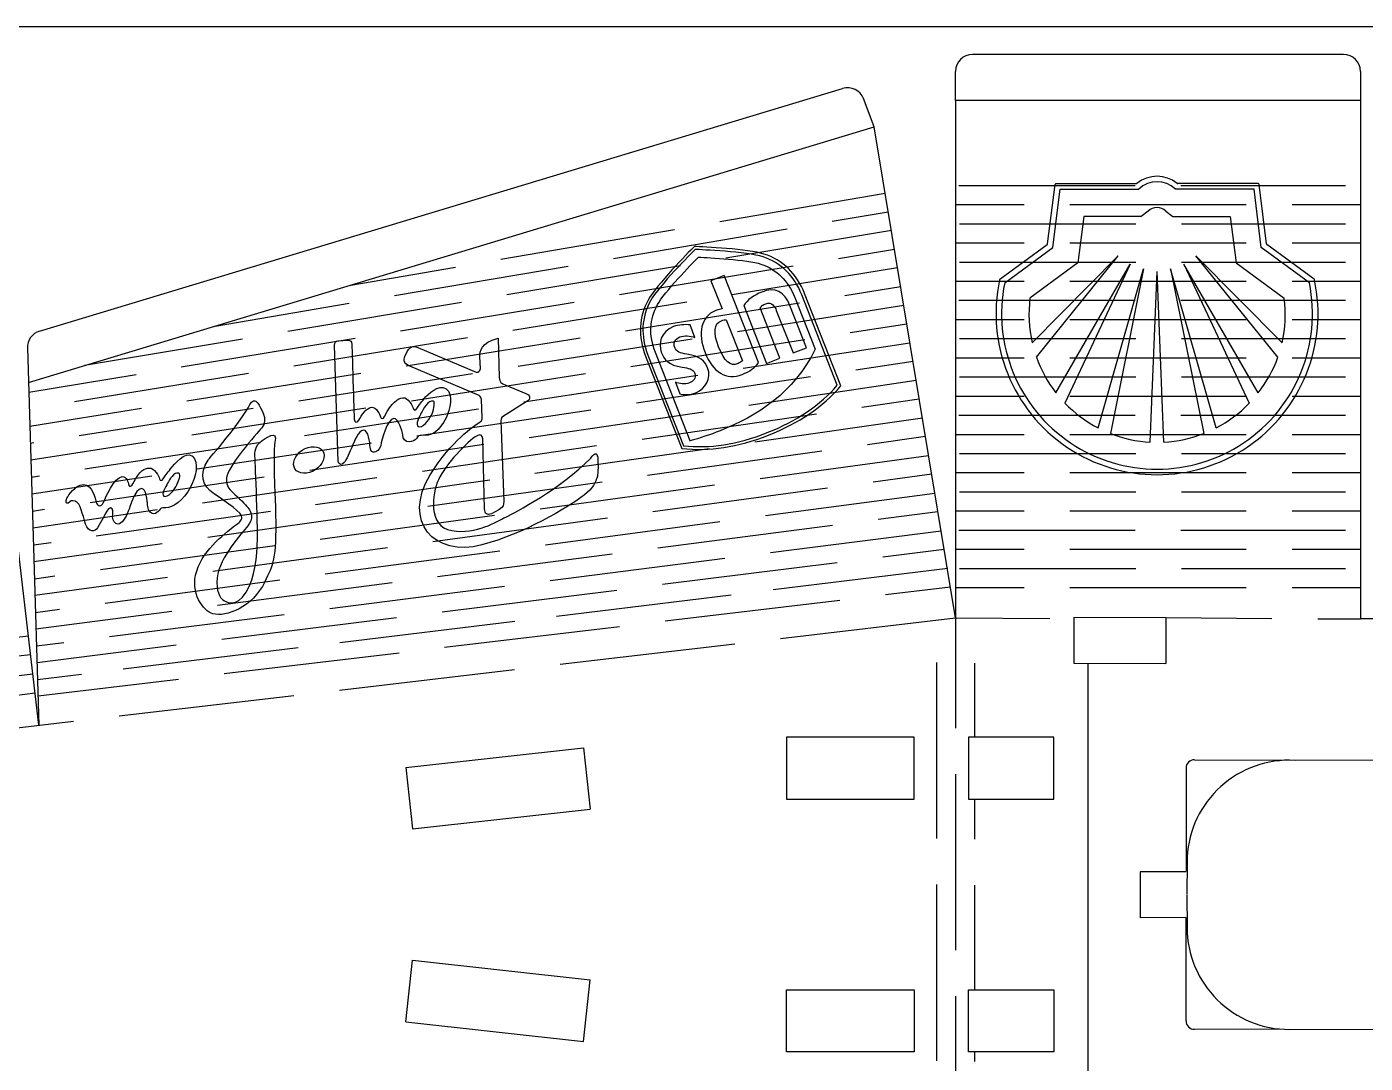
# Model space of a CAD drawing. Header units: centimetres. Extents: x 56783 to 57745, y 15612 to 15912.
# Drawn here: x 57041.4 to 57128.8, y 15844.2 to 15911.9 of the extents above; entities that cross this region are included whole.
import ezdxf

# ---------------------------------------------------------------- set-up
doc = ezdxf.new("R2010")
doc.units = ezdxf.units.CM
doc.header["$MEASUREMENT"] = 0
for name, color, linetype in [('Exterior', 7, 'Continuous'), ('Interior', 4, 'Continuous'), ('Kerf', 1, 'Continuous'), ('Lineas', 3, 'Continuous'), ('Publicidades', 6, 'Continuous')]:
    doc.layers.add(name, color=color, linetype=linetype)

msp = doc.modelspace()

# ---------------------------------------------------------------- linework, layer by layer
at = {"layer": 'Exterior'}
for p, q in [((57127.401, 15910.073), (57103.179, 15910.073)), ((57102.068, 15907.073), (57102.068, 15908.962)), ((57128.512, 15908.962), (57128.512, 15873.223)), ((57042.25, 15892.007), (57094.698, 15907.851)), ((57096.761, 15905.34), (57096.057, 15907.183)), ((57102.068, 15907.073), (57102.068, 15873.289)), ((57102.068, 15873.289), (57096.761, 15905.34)), ((57041.461, 15890.91), (57042.211, 15866.28)), ((57042.211, 15866.28), (57039.394, 15890.328)), ((57144.32, 15873.184), (57128.512, 15873.223))]:
    msp.add_line(p, q, dxfattribs=at)
msp.add_lwpolyline([(56783.2, 15611.875), (57283.2, 15611.875), (57283.2, 15911.875), (56783.2, 15911.875)], close=True, dxfattribs=at)
for centre, start, end in [((57103.179, 15908.962), 90, 180), ((57127.401, 15908.962), 0, 90), ((57095.019, 15906.787), 20.89694, 106.80873), ((57042.572, 15890.944), 106.80873, 181.74307)]:
    msp.add_arc(centre, 1.111, start, end, dxfattribs=at)
at = {"layer": 'Interior'}
for p, q in [((57109.802, 15873.329), (57109.795, 15870.329)), ((57109.802, 15873.329), (57115.802, 15873.314)), ((57115.802, 15873.314), (57115.795, 15870.314)), ((57109.795, 15870.329), (57115.795, 15870.314)), ((57099.362, 15865.505), (57091.028, 15865.505)), ((57091.028, 15865.505), (57091.028, 15861.45)), ((57099.362, 15861.45), (57099.362, 15865.505)), ((57108.479, 15865.505), (57102.924, 15865.505)), ((57102.924, 15865.505), (57102.924, 15861.45)), ((57108.479, 15861.45), (57108.479, 15865.505)), ((57066.167, 15863.53), (57077.763, 15864.816)), ((57077.763, 15864.816), (57078.207, 15860.807)), ((57066.167, 15863.53), (57066.612, 15859.521)), ((57066.612, 15859.521), (57078.207, 15860.807)), ((57091.028, 15861.45), (57099.362, 15861.45)), ((57102.924, 15861.45), (57108.479, 15861.45)), ((57066.167, 15846.928), (57066.612, 15850.937)), ((57066.612, 15850.937), (57078.207, 15849.651)), ((57077.763, 15845.642), (57078.207, 15849.651)), ((57091.028, 15849.008), (57099.362, 15849.008)), ((57091.028, 15844.953), (57091.028, 15849.008)), ((57099.362, 15849.008), (57099.362, 15844.953)), ((57102.924, 15849.008), (57108.479, 15849.008)), ((57102.924, 15844.953), (57102.924, 15849.008)), ((57108.479, 15849.008), (57108.479, 15844.953)), ((57066.167, 15846.928), (57077.763, 15845.642)), ((57099.362, 15844.953), (57091.028, 15844.953)), ((57108.479, 15844.953), (57102.924, 15844.953))]:
    msp.add_line(p, q, dxfattribs=at)
for points in [[(57161.8, 15856.717), (57161.803, 15859.928, 0.154967), (57160.461, 15863.902, 0.238146), (57159.122, 15864.583), (57134.053, 15864.649, 0.134984), (57133.201, 15864.417), (57133.112, 15864.365, -0.134984), (57131.691, 15863.978), (57123.874, 15863.998, 0.414214), (57117.19, 15857.349), (57117.184, 15855.229)], [(57117.184, 15855.189), (57117.191, 15853.068, 0.414214), (57123.877, 15846.422), (57131.694, 15846.445, -0.134984), (57133.116, 15846.059), (57133.204, 15846.007, 0.134984), (57134.057, 15845.775), (57159.126, 15845.85, 0.238146), (57160.465, 15846.531, 0.154967), (57161.805, 15850.506), (57161.801, 15853.717)]]:
    msp.add_lwpolyline(points, format="xyb", dxfattribs=at)
at = {"layer": 'Kerf'}
for p, q in [((57086.669, 15899.158), (57097.477, 15901.017)), ((57094.023, 15899.177), (57097.679, 15899.798)), ((57072.379, 15896.7), (57083.713, 15898.65)), ((57079.727, 15896.752), (57091.065, 15898.676)), ((57097.881, 15898.578), (57087.077, 15896.77)), ((57094.431, 15896.755), (57098.083, 15897.357)), ((57062.577, 15895.014), (57069.423, 15896.191)), ((57065.431, 15894.326), (57076.769, 15896.25)), ((57084.119, 15896.275), (57072.776, 15894.377)), ((57080.124, 15894.395), (57091.471, 15896.267)), ((57098.285, 15896.136), (57087.475, 15894.379)), ((57094.833, 15894.33), (57098.487, 15894.915)), ((57069.817, 15893.882), (57058.475, 15891.984)), ((57065.817, 15892.034), (57077.164, 15893.906)), ((57084.514, 15893.897), (57073.163, 15892.052)), ((57080.515, 15892.036), (57091.871, 15893.855)), ((57053.722, 15892.339), (57062.473, 15893.824)), ((57087.833, 15891.98), (57098.69, 15893.693)), ((57098.892, 15892.47), (57095.189, 15891.895)), ((57055.516, 15891.489), (57045.183, 15889.759)), ((57051.511, 15889.674), (57062.857, 15891.546)), ((57070.202, 15891.57), (57058.851, 15889.725)), ((57066.198, 15889.742), (57077.553, 15891.561)), ((57073.503, 15889.719), (57084.862, 15891.511)), ((57092.225, 15891.434), (57080.861, 15889.669)), ((57088.211, 15889.583), (57099.095, 15891.247)), ((57099.297, 15890.023), (57095.564, 15889.461)), ((57041.549, 15888.031), (57048.551, 15889.186)), ((57055.89, 15889.243), (57044.539, 15887.398)), ((57051.88, 15887.449), (57063.236, 15889.268)), ((57059.174, 15887.458), (57070.533, 15889.25)), ((57077.897, 15889.209), (57066.533, 15887.443)), ((57073.878, 15887.391), (57085.246, 15889.129)), ((57092.598, 15889.015), (57081.225, 15887.305)), ((57088.575, 15887.182), (57099.5, 15888.799)), ((57041.616, 15885.804), (57048.918, 15886.974)), ((57044.845, 15885.197), (57056.203, 15886.989)), ((57063.568, 15886.983), (57052.205, 15885.217)), ((57059.544, 15885.2), (57070.912, 15886.938)), ((57078.259, 15886.858), (57066.887, 15885.148)), ((57099.703, 15887.574), (57095.949, 15887.028)), ((57074.235, 15885.061), (57085.608, 15886.743)), ((57092.98, 15886.596), (57081.6, 15884.941)), ((57088.958, 15884.783), (57099.906, 15886.348)), ((57100.109, 15885.122), (57096.319, 15884.59)), ((57041.65, 15884.693), (57041.874, 15884.728)), ((57049.24, 15884.757), (57041.684, 15883.583)), ((57045.211, 15883.008), (57056.579, 15884.746)), ((57063.92, 15884.701), (57052.548, 15882.991)), ((57059.894, 15882.939), (57071.267, 15884.622)), ((57078.631, 15884.509), (57067.251, 15882.854)), ((57074.591, 15882.73), (57085.97, 15884.356)), ((57093.348, 15884.173), (57081.959, 15882.574)), ((57089.318, 15882.38), (57100.312, 15883.895)), ((57041.718, 15882.474), (57042.245, 15882.555)), ((57049.581, 15882.545), (57041.751, 15881.367)), ((57045.553, 15880.818), (57056.926, 15882.5)), ((57100.515, 15882.667), (57096.681, 15882.149)), ((57064.282, 15882.422), (57052.902, 15880.767)), ((57060.273, 15880.684), (57071.652, 15882.31)), ((57078.988, 15882.157), (57067.6, 15880.559)), ((57074.941, 15880.399), (57086.326, 15881.968)), ((57093.708, 15881.747), (57082.311, 15880.206)), ((57089.659, 15879.972), (57100.719, 15881.439)), ((57041.785, 15880.26), (57042.585, 15880.379)), ((57049.933, 15880.335), (57041.819, 15879.155)), ((57045.955, 15878.638), (57057.335, 15880.264)), ((57064.629, 15880.142), (57053.241, 15878.543)), ((57060.584, 15878.42), (57071.969, 15879.989)), ((57100.922, 15880.21), (57097.008, 15879.702)), ((57079.338, 15879.804), (57067.942, 15878.263)), ((57075.285, 15878.066), (57086.685, 15879.578)), ((57094.033, 15879.315), (57082.629, 15877.832)), ((57041.852, 15878.052), (57043.017, 15878.218)), ((57050.27, 15878.126), (57041.886, 15876.949)), ((57089.975, 15877.561), (57101.126, 15878.981)), ((57046.227, 15876.442), (57057.612, 15878.011)), ((57064.969, 15877.861), (57053.573, 15876.32)), ((57060.91, 15876.16), (57072.311, 15877.672)), ((57079.654, 15877.446), (57068.25, 15875.963)), ((57101.329, 15877.751), (57097.323, 15877.251)), ((57075.592, 15875.729), (57087, 15877.182)), ((57094.346, 15876.88), (57082.935, 15875.457)), ((57090.156, 15875.132), (57101.571, 15876.525)), ((57041.919, 15875.848), (57043.255, 15876.032)), ((57050.6, 15875.918), (57041.953, 15874.749)), ((57046.536, 15874.254), (57057.937, 15875.766)), ((57065.275, 15875.576), (57053.871, 15874.094)), ((57061.208, 15873.897), (57072.616, 15875.35)), ((57079.958, 15875.086), (57068.546, 15873.663)), ((57076.01, 15873.406), (57087.426, 15874.799)), ((57101.737, 15875.289), (57097.502, 15874.783)), ((57041.986, 15873.65), (57043.562, 15873.859)), ((57094.523, 15874.428), (57083.104, 15873.066)), ((57050.896, 15873.707), (57042.02, 15872.553)), ((57046.824, 15872.065), (57058.232, 15873.518)), ((57065.569, 15873.292), (57054.158, 15871.869)), ((57061.865, 15871.68), (57073.281, 15873.073)), ((57080.125, 15872.71), (57068.706, 15871.348)), ((57042.053, 15871.458), (57043.848, 15871.686)), ((57051.181, 15871.498), (57042.086, 15870.364)), ((57047.72, 15869.954), (57059.135, 15871.347)), ((57065.727, 15870.992), (57054.308, 15869.63)), ((57042.12, 15869.271), (57044.99, 15869.621)), ((57051.329, 15869.275), (57042.153, 15868.18))]:
    msp.add_line(p, q, dxfattribs=at)
for points in [[(57102.29, 15901.517), (57113.79, 15901.517)], [(57116.79, 15901.517), (57127.528, 15901.517)], [(57102.068, 15900.267), (57106.541, 15900.267)], [(57109.54, 15900.267), (57121.041, 15900.267)], [(57124.041, 15900.267), (57128.512, 15900.267)], [(57102.332, 15899.017), (57113.832, 15899.017)], [(57116.832, 15899.017), (57127.528, 15899.017)], [(57102.068, 15897.768), (57106.541, 15897.768)], [(57109.54, 15897.768), (57121.041, 15897.768)], [(57124.041, 15897.768), (57128.512, 15897.768)], [(57102.332, 15896.518), (57113.832, 15896.518)], [(57116.832, 15896.518), (57127.528, 15896.518)], [(57102.068, 15895.268), (57106.541, 15895.268)], [(57109.54, 15895.268), (57121.041, 15895.268)], [(57124.041, 15895.268), (57128.512, 15895.268)], [(57102.29, 15894.018), (57113.79, 15894.018)], [(57116.79, 15894.018), (57127.528, 15894.018)], [(57102.068, 15892.768), (57106.541, 15892.768)], [(57109.54, 15892.768), (57121.041, 15892.768)], [(57124.041, 15892.768), (57128.512, 15892.768)], [(57102.332, 15891.518), (57113.832, 15891.518)], [(57116.832, 15891.518), (57127.528, 15891.518)], [(57102.068, 15890.268), (57106.541, 15890.268)], [(57109.54, 15890.268), (57121.041, 15890.268)], [(57124.041, 15890.268), (57128.512, 15890.268)], [(57102.332, 15889.018), (57113.832, 15889.018)], [(57116.832, 15889.018), (57127.528, 15889.018)], [(57102.068, 15887.768), (57106.541, 15887.768)], [(57109.54, 15887.768), (57121.041, 15887.768)], [(57124.041, 15887.768), (57128.512, 15887.768)], [(57102.29, 15886.519), (57113.79, 15886.519)], [(57116.79, 15886.519), (57127.528, 15886.519)], [(57102.068, 15885.269), (57106.541, 15885.269)], [(57109.54, 15885.269), (57121.041, 15885.269)], [(57124.041, 15885.269), (57128.512, 15885.269)], [(57102.332, 15884.019), (57113.832, 15884.019)], [(57116.832, 15884.019), (57127.528, 15884.019)], [(57102.068, 15882.769), (57106.541, 15882.769)], [(57109.54, 15882.769), (57121.041, 15882.769)], [(57124.041, 15882.769), (57128.512, 15882.769)], [(57102.332, 15881.519), (57113.832, 15881.519)], [(57116.832, 15881.519), (57127.528, 15881.519)], [(57102.068, 15880.269), (57106.541, 15880.269)], [(57109.54, 15880.269), (57121.041, 15880.269)], [(57124.041, 15880.269), (57128.512, 15880.269)], [(57102.29, 15879.019), (57113.79, 15879.019)], [(57116.79, 15879.019), (57127.528, 15879.019)], [(57102.068, 15877.769), (57106.541, 15877.769)], [(57109.54, 15877.769), (57121.041, 15877.769)], [(57124.041, 15877.769), (57128.512, 15877.769)], [(57102.332, 15876.52), (57113.832, 15876.52)], [(57116.832, 15876.52), (57127.528, 15876.52)], [(57102.068, 15875.27), (57106.541, 15875.27)], [(57109.54, 15875.27), (57121.041, 15875.27)], [(57124.041, 15875.27), (57128.512, 15875.27)], [(57090.646, 15871.952), (57102.068, 15873.289)], [(57102.068, 15873.289), (57102.068, 15866.087)], [(57102.068, 15873.289), (57108.222, 15873.238)], [(57115.802, 15873.314), (57122.722, 15873.238)], [(57125.722, 15873.23), (57128.512, 15873.223)], [(57032.568, 15871.064), (57041.527, 15872.113)], [(57076.245, 15870.265), (57087.667, 15871.603)], [(57040.054, 15870.715), (57041.669, 15870.904)], [(57100.818, 15870.379), (57100.818, 15858.879)], [(57103.318, 15870.337), (57103.318, 15865.505)], [(57033.318, 15868.635), (57041.818, 15869.631)], [(57061.843, 15868.579), (57073.265, 15869.916)], [(57040.623, 15868.232), (57041.964, 15868.389)], [(57047.441, 15866.892), (57058.863, 15868.23)], [(57033.04, 15865.206), (57044.462, 15866.543)], [(57102.068, 15863.087), (57102.068, 15851.587)], [(57103.318, 15861.45), (57103.318, 15858.837)], [(57100.818, 15855.879), (57100.818, 15844.379)], [(57103.318, 15855.837), (57103.318, 15849.008)], [(57102.068, 15848.587), (57102.068, 15837.087)], [(57103.318, 15844.953), (57103.318, 15844.337)]]:
    msp.add_lwpolyline(points, dxfattribs=at)
at = {"layer": 'Lineas'}
for p, q in [((57128.512, 15907.073), (57102.068, 15907.073)), ((57041.53, 15888.656), (57096.761, 15905.34)), ((57110.723, 15840.049), (57110.723, 15870.327)), ((57117.119, 15863.473), (57117.119, 15856.727)), ((57117.677, 15864.028), (57124.246, 15863.997)), ((57117.116, 15856.721), (57114.116, 15856.718)), ((57114.116, 15856.718), (57114.116, 15853.718)), ((57117.118, 15853.721), (57114.116, 15853.718)), ((57117.119, 15846.986), (57117.119, 15853.732)), ((57117.677, 15846.43), (57123.181, 15846.456))]:
    msp.add_line(p, q, dxfattribs=at)
for centre, start, end in [((57117.675, 15863.473), 89.72893, 180), ((57117.675, 15846.986), 180, 270.27107)]:
    msp.add_arc(centre, 0.556, start, end, dxfattribs=at)
at = {"layer": 'Publicidades'}
for p, q in [((57108.083, 15897.697), (57108.566, 15901.588)), ((57108.421, 15897.471), (57108.893, 15901.278)), ((57108.626, 15901.641), (57113.875, 15901.641)), ((57108.893, 15901.278), (57114.033, 15901.278)), ((57121.562, 15901.278), (57116.422, 15901.278)), ((57121.83, 15901.641), (57116.58, 15901.641)), ((57122.034, 15897.471), (57121.562, 15901.278)), ((57122.372, 15897.697), (57121.89, 15901.588)), ((57110.448, 15899.501), (57110.058, 15896.471)), ((57114.2, 15899.501), (57110.448, 15899.501)), ((57114.657, 15899.844), (57114.2, 15899.501)), ((57115.798, 15899.844), (57116.255, 15899.501)), ((57116.255, 15899.501), (57120.007, 15899.501)), ((57120.007, 15899.501), (57120.397, 15896.471)), ((57104.97, 15895.389), (57108.059, 15897.655)), ((57105.278, 15895.165), (57108.421, 15897.471)), ((57125.177, 15895.165), (57122.034, 15897.471)), ((57125.485, 15895.389), (57122.396, 15897.655)), ((57110.058, 15896.471), (57106.927, 15894.163)), ((57112.699, 15896.917), (57107.075, 15891.244)), ((57107.348, 15890.311), (57112.699, 15896.917)), ((57117.756, 15896.917), (57123.388, 15891.236)), ((57123.114, 15890.302), (57117.756, 15896.917)), ((57120.397, 15896.471), (57123.539, 15894.154)), ((57108.623, 15887.986), (57113.477, 15896.388)), ((57113.477, 15896.388), (57109.21, 15887.309)), ((57111.379, 15885.691), (57114.339, 15896.066)), ((57114.339, 15896.066), (57112.178, 15885.328)), ((57114.783, 15884.763), (57115.228, 15895.91)), ((57115.672, 15884.762), (57115.227, 15895.91)), ((57119.078, 15885.686), (57116.116, 15896.066)), ((57116.116, 15896.066), (57118.278, 15885.324)), ((57121.837, 15887.978), (57116.978, 15896.388)), ((57116.978, 15896.388), (57121.249, 15887.301))]:
    msp.add_line(p, q, dxfattribs=at)
for centre, radius, start, end in [((57115.228, 15900.012), 2.104, 51.32664, 128.67336), ((57115.228, 15900.012), 1.741, 46.66624, 133.33376), ((57108.626, 15901.58), 0.0605, 90, 172.92988), ((57113.875, 15901.701), 0.0605, 270, 308.67336), ((57116.58, 15901.701), 0.0605, 231.32664, 270), ((57121.83, 15901.58), 0.0605, 7.07012, 90), ((57115.244, 15899.25), 0.835, 91.11326, 134.60832), ((57115.211, 15899.25), 0.835, 45.39168, 88.88674), ((57108.023, 15897.704), 0.0605, 306.26411, 352.92988), ((57122.432, 15897.704), 0.0605, 187.07012, 233.73589), ((57115.228, 15893.149), 10.515, 167.90022, 12.09978), ((57105.006, 15895.341), 0.0605, 126.26411, 167.90022), ((57115.228, 15893.149), 10.152, 168.5453, 11.4547), ((57125.45, 15895.341), 0.0605, 12.09978, 53.73589), ((57115.233, 15893.121), 8.371, 172.85323, 192.95896), ((57115.233, 15893.121), 8.371, 346.98014, 7.08742), ((57115.233, 15893.121), 8.371, 199.61751, 217.84357), ((57115.233, 15893.121), 8.371, 322.08867, 340.31651), ((57115.233, 15893.121), 8.371, 223.98186, 242.58545), ((57115.233, 15893.121), 8.371, 297.3434, 315.94794), ((57115.233, 15893.121), 8.371, 248.59609, 266.91719), ((57115.233, 15893.121), 8.371, 273.01035, 291.33172)]:
    msp.add_arc(centre, radius, start, end, dxfattribs=at)
for points, knots in [([(57085.012, 15897.53), (57085.626, 15897.509), (57088.509, 15897.38), (57089.56, 15897.04), (57090.777, 15896.65), (57091.702, 15895.753), (57092.209, 15894.462), (57092.209, 15894.462), (57094.577, 15888.432), (57094.577, 15888.432), (57093.413, 15887.059), (57091.861, 15886.007), (57089.847, 15885.216), (57087.832, 15884.425), (57085.98, 15884.14), (57084.192, 15884.355), (57084.192, 15884.355), (57081.83, 15890.37), (57081.83, 15890.37), (57081.323, 15891.661), (57081.377, 15892.942), (57082.018, 15894.062), (57082.551, 15895.041), (57084.576, 15897.097), (57085.012, 15897.53), (57085.012, 15897.53), (57085.012, 15897.53), (57085.012, 15897.53)], [0, 0, 0, 0, 0.111111, 0.111111, 0.111111, 0.222222, 0.222222, 0.222222, 0.333333, 0.333333, 0.333333, 0.444444, 0.444444, 0.444444, 0.555556, 0.555556, 0.555556, 0.666667, 0.666667, 0.666667, 0.777778, 0.777778, 0.777778, 0.888889, 0.888889, 0.888889, 1, 1, 1, 1]), ([(57089.502, 15896.853), (57090.665, 15896.475), (57091.54, 15895.623), (57092.03, 15894.375), (57092.03, 15894.375), (57094.348, 15888.473), (57094.348, 15888.473), (57093.247, 15887.19), (57091.709, 15886.144), (57089.766, 15885.381), (57087.822, 15884.617), (57085.989, 15884.323), (57084.304, 15884.529), (57084.304, 15884.529), (57081.981, 15890.445), (57081.981, 15890.445), (57081.491, 15891.694), (57081.552, 15892.913), (57082.148, 15893.982), (57082.694, 15894.966), (57084.822, 15897.095), (57085.07, 15897.34), (57085.423, 15897.315), (57088.431, 15897.203), (57089.502, 15896.853), (57089.502, 15896.853), (57089.502, 15896.853), (57089.502, 15896.853)], [0, 0, 0, 0, 0.111111, 0.111111, 0.111111, 0.222222, 0.222222, 0.222222, 0.333333, 0.333333, 0.333333, 0.444444, 0.444444, 0.444444, 0.555556, 0.555556, 0.555556, 0.666667, 0.666667, 0.666667, 0.777778, 0.777778, 0.777778, 0.888889, 0.888889, 0.888889, 1, 1, 1, 1]), ([(57084.722, 15884.841), (57085.368, 15885.029), (57086.023, 15885.237), (57086.69, 15885.499), (57089.116, 15886.452), (57091.52, 15888.002), (57092.902, 15890.82), (57092.902, 15890.82), (57091.576, 15894.197), (57091.576, 15894.197), (57091.142, 15895.303), (57090.374, 15896.05), (57089.357, 15896.387), (57088.459, 15896.673), (57085.986, 15896.799), (57085.285, 15896.835), (57084.803, 15896.351), (57083.071, 15894.59), (57082.605, 15893.736), (57082.075, 15892.791), (57082.029, 15891.741), (57082.469, 15890.62), (57082.469, 15890.62), (57084.736, 15884.846), (57084.736, 15884.846), (57084.736, 15884.846), (57084.722, 15884.841), (57084.722, 15884.841)], [0, 0, 0, 0, 0.111111, 0.111111, 0.111111, 0.222222, 0.222222, 0.222222, 0.333333, 0.333333, 0.333333, 0.444444, 0.444444, 0.444444, 0.555556, 0.555556, 0.555556, 0.666667, 0.666667, 0.666667, 0.777778, 0.777778, 0.777778, 0.888889, 0.888889, 0.888889, 1, 1, 1, 1]), ([(57086.084, 15895.298), (57086.084, 15895.298), (57086.964, 15895.644), (57086.964, 15895.644), (57086.964, 15895.644), (57089.198, 15889.955), (57089.198, 15889.955), (57088.964, 15889.634), (57088.625, 15889.37), (57088.143, 15889.181), (57087.093, 15888.768), (57086.214, 15889.34), (57085.718, 15890.603), (57085.216, 15891.879), (57085.43, 15892.962), (57086.409, 15893.346), (57086.593, 15893.419), (57086.732, 15893.441), (57086.823, 15893.46), (57086.823, 15893.46), (57086.084, 15895.298), (57086.084, 15895.298)], [0, 0, 0, 0, 0.142857, 0.142857, 0.142857, 0.285714, 0.285714, 0.285714, 0.428571, 0.428571, 0.428571, 0.571429, 0.571429, 0.571429, 0.714286, 0.714286, 0.714286, 0.857143, 0.857143, 0.857143, 1, 1, 1, 1]), ([(57091.256, 15893.678), (57091.256, 15893.678), (57092.337, 15890.926), (57092.337, 15890.926), (57092.337, 15890.926), (57091.457, 15890.58), (57091.457, 15890.58), (57091.457, 15890.58), (57090.366, 15893.361), (57090.366, 15893.361), (57090.271, 15893.602), (57090.069, 15893.949), (57089.672, 15893.793), (57089.502, 15893.726), (57089.377, 15893.628), (57089.305, 15893.518), (57089.305, 15893.518), (57090.592, 15890.241), (57090.592, 15890.241), (57090.592, 15890.241), (57089.727, 15889.901), (57089.727, 15889.901), (57089.727, 15889.901), (57088.239, 15893.689), (57088.239, 15893.689), (57088.491, 15894.049), (57088.88, 15894.35), (57089.419, 15894.561), (57090.285, 15894.901), (57090.894, 15894.6), (57091.256, 15893.678), (57091.256, 15893.678), (57091.256, 15893.678), (57091.256, 15893.678)], [0, 0, 0, 0, 0.090909, 0.090909, 0.090909, 0.181818, 0.181818, 0.181818, 0.272727, 0.272727, 0.272727, 0.363636, 0.363636, 0.363636, 0.454545, 0.454545, 0.454545, 0.545455, 0.545455, 0.545455, 0.636364, 0.636364, 0.636364, 0.727273, 0.727273, 0.727273, 0.818182, 0.818182, 0.818182, 0.909091, 0.909091, 0.909091, 1, 1, 1, 1]), ([(57085.881, 15889.602), (57086.16, 15888.893), (57085.726, 15888.248), (57085.149, 15888.005), (57084.673, 15887.802), (57084.274, 15887.858), (57084.073, 15887.91), (57084.073, 15887.91), (57083.773, 15888.676), (57083.773, 15888.676), (57084.029, 15888.564), (57084.394, 15888.511), (57084.692, 15888.628), (57084.933, 15888.723), (57085.158, 15888.942), (57085.041, 15889.24), (57084.933, 15889.558), (57084.613, 15889.579), (57084.223, 15889.655), (57083.332, 15889.797), (57083.04, 15890.124), (57082.854, 15890.641), (57082.651, 15891.199), (57082.794, 15891.96), (57083.66, 15892.3), (57084, 15892.433), (57084.385, 15892.454), (57084.73, 15892.409), (57084.73, 15892.409), (57085.048, 15891.6), (57085.048, 15891.6), (57084.743, 15891.71), (57084.355, 15891.738), (57084.071, 15891.626), (57083.745, 15891.498), (57083.619, 15891.236), (57083.736, 15890.938), (57083.842, 15890.668), (57084.059, 15890.573), (57084.531, 15890.497), (57085.422, 15890.355), (57085.683, 15890.065), (57085.881, 15889.602), (57085.881, 15889.602), (57085.881, 15889.602), (57085.881, 15889.602)], [0, 0, 0, 0, 0.066667, 0.066667, 0.066667, 0.133333, 0.133333, 0.133333, 0.2, 0.2, 0.2, 0.266667, 0.266667, 0.266667, 0.333333, 0.333333, 0.333333, 0.4, 0.4, 0.4, 0.466667, 0.466667, 0.466667, 0.533333, 0.533333, 0.533333, 0.6, 0.6, 0.6, 0.666667, 0.666667, 0.666667, 0.733333, 0.733333, 0.733333, 0.8, 0.8, 0.8, 0.866667, 0.866667, 0.866667, 0.933333, 0.933333, 0.933333, 1, 1, 1, 1]), ([(57087.087, 15892.745), (57087.019, 15892.751), (57086.895, 15892.735), (57086.781, 15892.69), (57086.285, 15892.495), (57086.227, 15891.932), (57086.6, 15890.982), (57086.985, 15890.003), (57087.354, 15889.689), (57087.864, 15889.89), (57087.978, 15889.935), (57088.094, 15890.013), (57088.154, 15890.069), (57088.154, 15890.069), (57087.087, 15892.745), (57087.087, 15892.745)], [0, 0, 0, 0, 0.2, 0.2, 0.2, 0.4, 0.4, 0.4, 0.6, 0.6, 0.6, 0.8, 0.8, 0.8, 1, 1, 1, 1]), ([(57062.146, 15883.423), (57062.278, 15883.601), (57062.523, 15884.137), (57062.66, 15884.464), (57062.796, 15884.792), (57063.08, 15885.531), (57063.4, 15885.547), (57063.738, 15885.564), (57063.823, 15884.728), (57063.838, 15884.424), (57063.853, 15884.119), (57064.038, 15884.082), (57064.129, 15884.102), (57064.219, 15884.122), (57064.474, 15884.226), (57064.534, 15884.55), (57064.594, 15884.874), (57064.937, 15886.28), (57065.394, 15886.303), (57065.683, 15886.318), (57065.938, 15885.49), (57065.966, 15885.232), (57065.994, 15884.974), (57066.127, 15884.767), (57066.386, 15884.779), (57066.569, 15884.789), (57066.793, 15884.891), (57066.879, 15885.003), (57066.965, 15885.114), (57066.972, 15885.282), (57067.465, 15885.2), (57067.907, 15885.206), (57068.322, 15885.456), (57068.797, 15886.35), (57069.083, 15886.889), (57069.288, 15887.875), (57068.795, 15888.244), (57068.335, 15888.587), (57067.59, 15887.894), (57067.375, 15887.608), (57067.16, 15887.323), (57066.972, 15887.115), (57066.888, 15886.958), (57066.805, 15886.801), (57066.712, 15886.812), (57066.659, 15886.962), (57066.606, 15887.112), (57066.317, 15887.693), (57065.983, 15887.661), (57065.648, 15887.629), (57065.235, 15887.349), (57064.776, 15886.44), (57064.694, 15886.253), (57064.556, 15886.261), (57064.518, 15886.412), (57064.479, 15886.563), (57064.257, 15887.056), (57063.921, 15887.039), (57063.601, 15887.024), (57063.271, 15886.498), (57063.108, 15886.19), (57062.997, 15885.978), (57062.809, 15886.068), (57062.799, 15886.266), (57062.789, 15886.464), (57062.648, 15891.145), (57062.648, 15891.145), (57062.638, 15891.359), (57062.551, 15891.415), (57062.399, 15891.408), (57062.399, 15891.408), (57061.736, 15891.375), (57061.736, 15891.375), (57061.614, 15891.369), (57061.513, 15891.257), (57061.521, 15891.089), (57061.521, 15891.089), (57061.761, 15883.503), (57061.761, 15883.503), (57061.77, 15883.32), (57061.982, 15883.201), (57062.146, 15883.423)], [0, 0, 0, 0, 0.037037, 0.037037, 0.037037, 0.074074, 0.074074, 0.074074, 0.111111, 0.111111, 0.111111, 0.148148, 0.148148, 0.148148, 0.185185, 0.185185, 0.185185, 0.222222, 0.222222, 0.222222, 0.259259, 0.259259, 0.259259, 0.296296, 0.296296, 0.296296, 0.333333, 0.333333, 0.333333, 0.37037, 0.37037, 0.37037, 0.407407, 0.407407, 0.407407, 0.444444, 0.444444, 0.444444, 0.481481, 0.481481, 0.481481, 0.518519, 0.518519, 0.518519, 0.555556, 0.555556, 0.555556, 0.592593, 0.592593, 0.592593, 0.62963, 0.62963, 0.62963, 0.666667, 0.666667, 0.666667, 0.703704, 0.703704, 0.703704, 0.740741, 0.740741, 0.740741, 0.777778, 0.777778, 0.777778, 0.814815, 0.814815, 0.814815, 0.851852, 0.851852, 0.851852, 0.888889, 0.888889, 0.888889, 0.925926, 0.925926, 0.925926, 0.962963, 0.962963, 0.962963, 1, 1, 1, 1]), ([(57066.434, 15889.73), (57066.434, 15889.73), (57070.95, 15887.796), (57070.95, 15887.796), (57071.049, 15887.751), (57071.105, 15887.625), (57071.108, 15887.541), (57071.108, 15887.541), (57071.155, 15886.352), (57071.155, 15886.352), (57071.157, 15886.269), (57071.145, 15886.182), (57071.039, 15886.098), (57070.583, 15885.774), (57069.164, 15884.893), (57067.765, 15882.618), (57065.903, 15879.588), (57068.033, 15877.225), (57071.138, 15878.051), (57073.896, 15878.785), (57076.658, 15880.436), (57077.848, 15881.317), (57078.909, 15882.103), (57078.713, 15882.979), (57078.704, 15883.773), (57078.626, 15884.105), (57078.506, 15884.068), (57078.248, 15883.72), (57076.301, 15881.729), (57073.264, 15880.143), (57072.697, 15879.87), (57072.13, 15879.597), (57070.8, 15878.707), (57069.167, 15878.992), (57067.598, 15879.266), (57067.871, 15881.394), (57068.3, 15882.309), (57068.769, 15883.309), (57070.177, 15884.8), (57070.829, 15885.183), (57071.078, 15885.329), (57071.18, 15885.201), (57071.19, 15884.987), (57071.19, 15884.987), (57071.312, 15880.397), (57071.312, 15880.397), (57071.327, 15880.092), (57071.471, 15879.961), (57071.77, 15880.083), (57071.77, 15880.083), (57072.245, 15880.351), (57072.245, 15880.351), (57072.571, 15880.566), (57072.552, 15880.641), (57072.57, 15880.887), (57072.57, 15880.887), (57072.381, 15886.177), (57072.381, 15886.177), (57072.378, 15886.291), (57072.427, 15886.385), (57072.488, 15886.415), (57072.488, 15886.415), (57074.034, 15887.389), (57074.034, 15887.389), (57074.39, 15887.59), (57074.285, 15887.86), (57074.006, 15887.937), (57074.006, 15887.937), (57072.696, 15888.483), (57072.696, 15888.483), (57072.386, 15888.59), (57072.29, 15888.677), (57072.274, 15888.981), (57072.274, 15888.981), (57072.193, 15891.543), (57072.193, 15891.543), (57071.062, 15891.258), (57071.013, 15890.705), (57071.001, 15890.338), (57071.001, 15890.338), (57071.039, 15889.561), (57071.039, 15889.561), (57071.018, 15889.377), (57070.914, 15889.311), (57070.76, 15889.333), (57070.76, 15889.333), (57066.954, 15890.946), (57066.954, 15890.946), (57066.611, 15891.082), (57066.431, 15891.012), (57066.209, 15890.573), (57065.987, 15890.135), (57065.967, 15889.92), (57066.434, 15889.73), (57066.434, 15889.73), (57066.434, 15889.73), (57066.434, 15889.73)], [0, 0, 0, 0, 0.03125, 0.03125, 0.03125, 0.0625, 0.0625, 0.0625, 0.09375, 0.09375, 0.09375, 0.125, 0.125, 0.125, 0.15625, 0.15625, 0.15625, 0.1875, 0.1875, 0.1875, 0.21875, 0.21875, 0.21875, 0.25, 0.25, 0.25, 0.28125, 0.28125, 0.28125, 0.3125, 0.3125, 0.3125, 0.34375, 0.34375, 0.34375, 0.375, 0.375, 0.375, 0.40625, 0.40625, 0.40625, 0.4375, 0.4375, 0.4375, 0.46875, 0.46875, 0.46875, 0.5, 0.5, 0.5, 0.53125, 0.53125, 0.53125, 0.5625, 0.5625, 0.5625, 0.59375, 0.59375, 0.59375, 0.625, 0.625, 0.625, 0.65625, 0.65625, 0.65625, 0.6875, 0.6875, 0.6875, 0.71875, 0.71875, 0.71875, 0.75, 0.75, 0.75, 0.78125, 0.78125, 0.78125, 0.8125, 0.8125, 0.8125, 0.84375, 0.84375, 0.84375, 0.875, 0.875, 0.875, 0.90625, 0.90625, 0.90625, 0.9375, 0.9375, 0.9375, 0.96875, 0.96875, 0.96875, 1, 1, 1, 1]), ([(57053.594, 15881.423), (57053.594, 15881.423), (57054.936, 15880.543), (57055.323, 15880.134), (57055.583, 15879.86), (57055.424, 15879.635), (57055.278, 15879.506), (57054.394, 15878.851), (57053.009, 15877.835), (57052.518, 15876.345), (57052.045, 15874.908), (57052.954, 15873.725), (57053.573, 15873.557), (57054.422, 15873.327), (57056.165, 15873.961), (57056.967, 15875.65), (57057.486, 15876.744), (57057.734, 15877.108), (57057.666, 15880.007), (57057.654, 15880.556), (57057.638, 15881.181), (57057.604, 15881.867), (57057.57, 15882.552), (57057.554, 15884.415), (57057.613, 15884.769), (57057.861, 15885.606), (57057.017, 15885.075), (57056.637, 15884.736), (57056.257, 15884.396), (57056.311, 15883.918), (57056.322, 15883.712), (57056.335, 15883.453), (57056.546, 15878.882), (57056.46, 15877.854), (57056.406, 15877.215), (57056.367, 15876.032), (57055.748, 15874.978), (57055.128, 15873.924), (57054.422, 15874.302), (57054.231, 15874.46), (57054.04, 15874.618), (57053.76, 15875.032), (57053.854, 15875.907), (57054, 15877.266), (57055.481, 15878.814), (57055.854, 15879.29), (57056.228, 15879.767), (57056.116, 15880.159), (57055.872, 15880.467), (57055.698, 15880.687), (57055.275, 15881.109), (57054.843, 15881.5), (57054.411, 15881.891), (57054.439, 15882.259), (57054.486, 15882.536), (57054.659, 15883.369), (57056.772, 15885.704), (57056.772, 15885.704), (57057.22, 15886.231), (57056.691, 15887.029), (57056.51, 15887.295), (57056.329, 15887.561), (57056.12, 15887.459), (57055.994, 15887.223), (57055.497, 15886.176), (57053.258, 15883.59), (57053.258, 15883.59), (57052.615, 15882.688), (57052.946, 15881.864), (57053.594, 15881.423)], [0, 0, 0, 0, 0.043478, 0.043478, 0.043478, 0.086957, 0.086957, 0.086957, 0.130435, 0.130435, 0.130435, 0.173913, 0.173913, 0.173913, 0.217391, 0.217391, 0.217391, 0.26087, 0.26087, 0.26087, 0.304348, 0.304348, 0.304348, 0.347826, 0.347826, 0.347826, 0.391304, 0.391304, 0.391304, 0.434783, 0.434783, 0.434783, 0.478261, 0.478261, 0.478261, 0.521739, 0.521739, 0.521739, 0.565217, 0.565217, 0.565217, 0.608696, 0.608696, 0.608696, 0.652174, 0.652174, 0.652174, 0.695652, 0.695652, 0.695652, 0.73913, 0.73913, 0.73913, 0.782609, 0.782609, 0.782609, 0.826087, 0.826087, 0.826087, 0.869565, 0.869565, 0.869565, 0.913043, 0.913043, 0.913043, 0.956522, 0.956522, 0.956522, 1, 1, 1, 1]), ([(57067.178, 15886.667), (57067.303, 15886.902), (57067.639, 15887.53), (57067.964, 15887.439), (57068.136, 15887.356), (57067.943, 15886.735), (57067.842, 15886.517), (57067.69, 15886.188), (57067.224, 15885.654), (57066.993, 15885.772), (57066.774, 15885.883), (57067.052, 15886.431), (57067.178, 15886.667)], [0, 0, 0, 0, 0.25, 0.25, 0.25, 0.5, 0.5, 0.5, 0.75, 0.75, 0.75, 1, 1, 1, 1]), ([(57060.259, 15882.949), (57060.761, 15883.273), (57060.972, 15883.843), (57060.751, 15884.185), (57060.53, 15884.528), (57059.913, 15884.556), (57059.411, 15884.232), (57058.909, 15883.908), (57058.712, 15883.354), (57058.933, 15883.012), (57059.154, 15882.669), (57059.757, 15882.625), (57060.259, 15882.949)], [0, 0, 0, 0, 0.25, 0.25, 0.25, 0.5, 0.5, 0.5, 0.75, 0.75, 0.75, 1, 1, 1, 1]), ([(57044.198, 15880.84), (57044.256, 15880.896), (57044.35, 15880.993), (57044.576, 15880.904), (57044.965, 15880.771), (57045.031, 15880.057), (57045.261, 15879.411), (57045.469, 15878.832), (57045.895, 15878.89), (57046.037, 15879.167), (57046.037, 15879.167), (57046.464, 15879.937), (57046.464, 15879.937), (57046.541, 15880.093), (57046.706, 15880.453), (57046.889, 15880.462), (57047.102, 15880.473), (57047.022, 15880.163), (57047.026, 15879.858), (57047.029, 15879.652), (57047.171, 15879.399), (57047.384, 15879.41), (57047.628, 15879.422), (57047.868, 15879.808), (57048.045, 15880.245), (57048.169, 15880.55), (57048.469, 15881.709), (57048.918, 15881.731), (57049.208, 15881.746), (57049.28, 15880.909), (57049.308, 15880.651), (57049.336, 15880.393), (57049.443, 15880.077), (57049.702, 15880.09), (57049.877, 15880.099), (57049.987, 15880.196), (57050.073, 15880.307), (57050.159, 15880.418), (57050.17, 15880.51), (57050.492, 15880.481), (57050.935, 15880.487), (57051.645, 15880.935), (57052.12, 15881.829), (57052.406, 15882.367), (57052.727, 15883.482), (57052.233, 15883.851), (57051.773, 15884.194), (57051.024, 15883.302), (57050.809, 15883.016), (57050.594, 15882.731), (57050.406, 15882.523), (57050.322, 15882.366), (57050.238, 15882.209), (57050.146, 15882.22), (57050.093, 15882.37), (57050.04, 15882.52), (57049.751, 15883.101), (57049.417, 15883.069), (57049.082, 15883.037), (57048.812, 15882.948), (57048.353, 15882.039), (57048.271, 15881.852), (57048.104, 15881.821), (57048.066, 15881.971), (57048.028, 15882.122), (57047.977, 15882.524), (57047.658, 15882.509), (57047.109, 15882.481), (57046.554, 15881.116), (57046.414, 15880.797), (57046.291, 15880.516), (57046.066, 15880.581), (57045.979, 15880.783), (57045.856, 15881.072), (57045.712, 15882.015), (57045.118, 15881.985), (57044.524, 15881.955), (57044.152, 15881.303), (57044.04, 15881.099), (57043.912, 15880.894), (57043.996, 15880.645), (57044.198, 15880.84), (57044.198, 15880.84), (57044.198, 15880.84), (57044.198, 15880.84)], [0, 0, 0, 0, 0.035714, 0.035714, 0.035714, 0.071429, 0.071429, 0.071429, 0.107143, 0.107143, 0.107143, 0.142857, 0.142857, 0.142857, 0.178571, 0.178571, 0.178571, 0.214286, 0.214286, 0.214286, 0.25, 0.25, 0.25, 0.285714, 0.285714, 0.285714, 0.321429, 0.321429, 0.321429, 0.357143, 0.357143, 0.357143, 0.392857, 0.392857, 0.392857, 0.428571, 0.428571, 0.428571, 0.464286, 0.464286, 0.464286, 0.5, 0.5, 0.5, 0.535714, 0.535714, 0.535714, 0.571429, 0.571429, 0.571429, 0.607143, 0.607143, 0.607143, 0.642857, 0.642857, 0.642857, 0.678571, 0.678571, 0.678571, 0.714286, 0.714286, 0.714286, 0.75, 0.75, 0.75, 0.785714, 0.785714, 0.785714, 0.821429, 0.821429, 0.821429, 0.857143, 0.857143, 0.857143, 0.892857, 0.892857, 0.892857, 0.928571, 0.928571, 0.928571, 0.964286, 0.964286, 0.964286, 1, 1, 1, 1]), ([(57050.611, 15882.075), (57050.737, 15882.31), (57051.017, 15882.828), (57051.342, 15882.737), (57051.514, 15882.654), (57051.328, 15882.202), (57051.227, 15881.983), (57051.075, 15881.655), (57050.61, 15881.114), (57050.378, 15881.231), (57050.159, 15881.342), (57050.486, 15881.84), (57050.611, 15882.075), (57050.611, 15882.075), (57050.611, 15882.075), (57050.611, 15882.075)], [0, 0, 0, 0, 0.2, 0.2, 0.2, 0.4, 0.4, 0.4, 0.6, 0.6, 0.6, 0.8, 0.8, 0.8, 1, 1, 1, 1])]:
    msp.add_open_spline(points, degree=3, knots=knots, dxfattribs=at)

doc.saveas('drawing.dxf')
